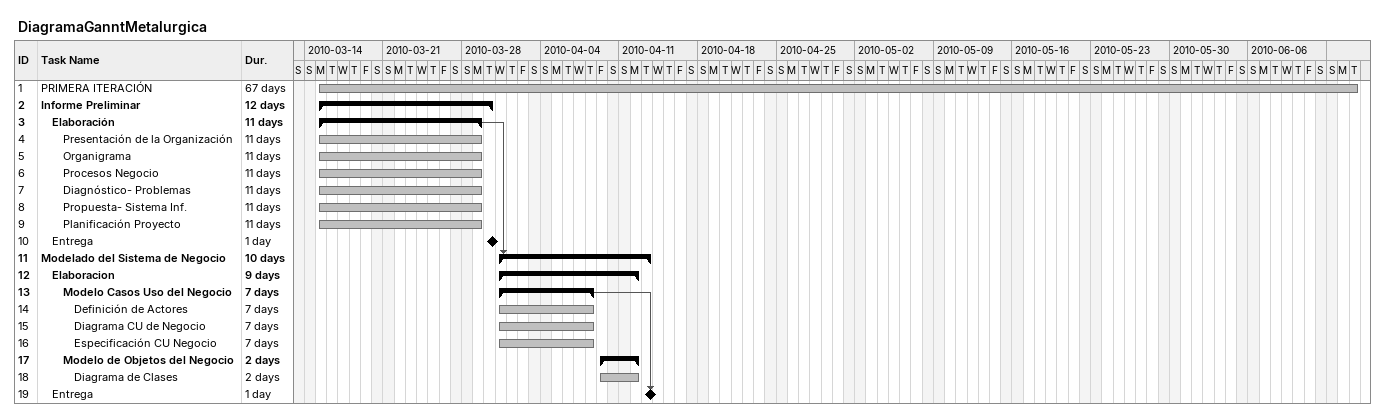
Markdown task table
DiagramaGanntMetalurgica

| ID | Level | Task | Duration | Start | Finish | Predecessors |
|---|---|---|---|---|---|---|
| 1 | 1 | PRIMERA ITERACIÓN | 67d | 2010-03-15 | 2010-06-15 |  |
| 2 | 1 | **Informe Preliminar** | 12d | 2010-03-15 | 2010-03-30 |  |
| 3 | 2 | **Elaboración** | 11d | 2010-03-15 | 2010-03-29 |  |
| 4 | 3 | Presentación de la Organización | 11d | 2010-03-15 | 2010-03-29 |  |
| 5 | 3 | Organigrama | 11d | 2010-03-15 | 2010-03-29 |  |
| 6 | 3 | Procesos Negocio | 11d | 2010-03-15 | 2010-03-29 |  |
| 7 | 3 | Diagnóstico- Problemas | 11d | 2010-03-15 | 2010-03-29 |  |
| 8 | 3 | Propuesta- Sistema Inf. | 11d | 2010-03-15 | 2010-03-29 |  |
| 9 | 3 | Planificación Proyecto | 11d | 2010-03-15 | 2010-03-29 |  |
| 10 | 2 | Entrega | 1d | 2010-03-30 | 2010-03-30 |  |
| 11 | 1 | **Modelado del Sistema de Negocio** | 10d | 2010-03-31 | 2010-04-13 | 3 |
| 12 | 2 | **Elaboracion** | 9d | 2010-03-31 | 2010-04-12 |  |
| 13 | 3 | **Modelo Casos Uso del Negocio** | 7d | 2010-03-31 | 2010-04-08 |  |
| 14 | 4 | Definición de Actores | 7d | 2010-03-31 | 2010-04-08 |  |
| 15 | 4 | Diagrama CU de Negocio | 7d | 2010-03-31 | 2010-04-08 |  |
| 16 | 4 | Especificación CU Negocio | 7d | 2010-03-31 | 2010-04-08 |  |
| 17 | 3 | **Modelo de Objetos del Negocio** | 2d | 2010-04-09 | 2010-04-12 |  |
| 18 | 4 | Diagrama de Clases | 2d | 2010-04-09 | 2010-04-12 |  |
| 19 | 2 | Entrega | 1d | 2010-04-13 | 2010-04-13 | 13 |
